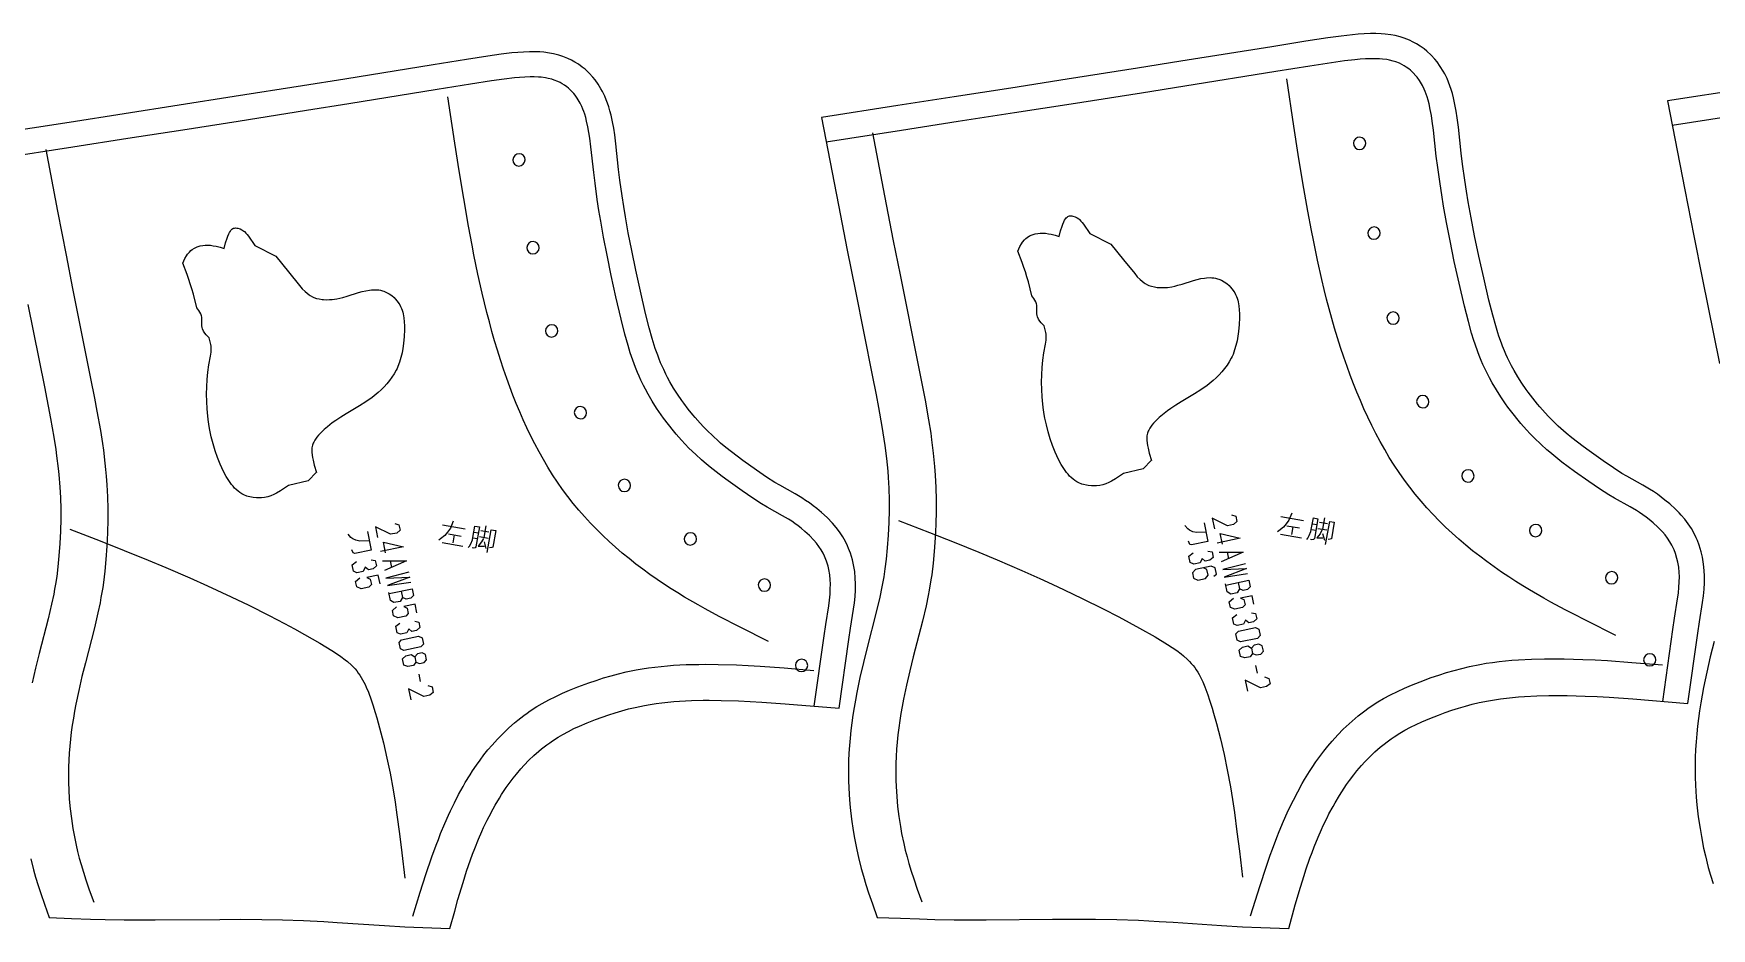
# Model space of a CAD drawing. Extents: x 870 to 2252, y -335 to 1751.
# Drawn here: x 1557.1 to 1897.6, y 0 to 181.6 of the extents above; entities that cross this region are included whole.
import ezdxf

# ---------------------------------------------------------------- set-up
doc = ezdxf.new("R2010")
doc.units = 0

msp = doc.modelspace()

# ---------------------------------------------------------------- linework, layer by layer
for points in [[(1717.015869, 164.609802), (1720.447144, 146.793549), (1722.230957, 137.65387), (1723.88562, 129.335037), (1727.322144, 112.290268), (1728.111816, 108.297691), (1728.603394, 105.725273), (1729.289673, 101.859177), (1729.696777, 99.275429), (1729.881226, 97.981522), (1730.20459, 95.389175), (1730.340942, 94.090347), (1730.458374, 92.790039), (1730.556152, 91.487381), (1730.669678, 89.367851), (1730.735229, 86.891212), (1730.73938, 84.909721), (1730.684082, 82.363083), (1730.5625, 79.81855), (1730.37561, 77.277695), (1730.147461, 74.951912), (1729.900879, 72.985741), (1729.654907, 71.386368), (1729.473389, 70.350113), (1729.276245, 69.316757), (1728.841797, 67.257538), (1728.112427, 64.182144), (1726.260254, 57.020508), (1725.508423, 53.987148), (1724.808105, 50.941132), (1724.17334, 47.883083), (1723.885254, 46.34988), (1723.619019, 44.813904), (1723.376221, 43.275352), (1723.158691, 41.734257), (1722.968384, 40.190819), (1722.807129, 38.645115), (1722.67627, 37.097031), (1722.578125, 35.547146), (1722.514038, 33.994843), (1722.485596, 32.420662), (1722.51001, 30.057421), (1722.569336, 28.481834), (1722.720947, 26.119999), (1722.862183, 24.54793), (1723.13147, 22.195116), (1723.468384, 19.849648), (1723.730957, 18.292343), (1724.182739, 15.968203), (1724.524048, 14.427813), (1725.097168, 12.132969), (1725.520874, 10.614922), (1726.034302, 8.926719), (1726.582153, 7.248906), (1727.351196, 5.023516), (1728.345581, 2.25207), (1733.023438, 2.058164), (1736.921875, 1.918945), (1740.040894, 1.83543), (1743.947144, 1.775625), (1746.551514, 1.760078), (1750.45874, 1.764648), (1763.929077, 1.88332), (1768.279907, 1.900508), (1772.629639, 1.879648), (1776.977417, 1.80457), (1781.322754, 1.658867), (1785.550293, 1.44125), (1788.367432, 1.26543), (1798.225952, 0.599023), (1802.453125, 0.356758), (1806.216187, 0.191875), (1811.863403, 0), (1813.181519, 4.782109), (1814.218994, 8.352187), (1814.952759, 10.717813), (1815.336182, 11.895117), (1816.142822, 14.236367), (1816.568115, 15.399375), (1817.01001, 16.55707), (1817.80249, 18.510508), (1818.497437, 20.103554), (1818.859619, 20.893711), (1819.615601, 22.45953), (1820.009644, 23.234335), (1820.830566, 24.765507), (1821.258057, 25.52125), (1822.148682, 27.010977), (1822.612183, 27.744022), (1823.576538, 29.184959), (1824.188965, 30.044413), (1825.036499, 31.167421), (1825.696777, 31.991014), (1826.611816, 33.062733), (1827.324951, 33.845234), (1828.312134, 34.858047), (1829.338989, 35.832615), (1830.403687, 36.76582), (1830.949951, 37.215897), (1832.06897, 38.081093), (1832.641479, 38.49543), (1833.222412, 38.897224), (1834.409058, 39.661133), (1835.388672, 40.236835), (1836.529053, 40.850391), (1837.690552, 41.423359), (1838.869995, 41.96117), (1840.463989, 42.633751), (1842.211548, 43.317383), (1843.567505, 43.812927), (1844.933105, 44.279842), (1846.307739, 44.716171), (1847.691528, 45.119881), (1849.08374, 45.489178), (1850.484375, 45.822109), (1852.391846, 46.21117), (1853.601196, 46.420937), (1854.814941, 46.604607), (1856.033447, 46.763397), (1857.255005, 46.898788), (1858.480225, 47.01199), (1859.70813, 47.104298), (1862.170288, 47.231209), (1864.638062, 47.290039), (1865.873047, 47.297382), (1868.342407, 47.273708), (1872.009644, 47.162579), (1874.438965, 47.048515), (1876.86438, 46.908085), (1881.706543, 46.566914), (1892.842407, 45.665039), (1894.850586, 59.921677), (1895.195313, 62.219959), (1895.824951, 66.166443), (1895.999634, 67.486366), (1896.136475, 68.843864), (1896.213745, 70.114258), (1896.231567, 71.462769), (1896.186523, 72.619881), (1896.055298, 73.964104), (1895.816162, 75.378006), (1895.574585, 76.408165), (1895.15564, 77.782455), (1894.794678, 78.728165), (1894.5625, 79.266754), (1894.123657, 80.170273), (1893.567749, 81.148087), (1892.91272, 82.137772), (1892.210327, 83.0634), (1891.49585, 83.899879), (1891.076172, 84.353554), (1890.317505, 85.118088), (1889.182129, 86.150818), (1888.213135, 86.953552), (1887.451538, 87.544174), (1886.679688, 88.108322), (1885.887817, 88.651054), (1885.095215, 89.159409), (1883.690308, 89.988785), (1880.482178, 91.766129), (1879.484009, 92.359726), (1877.760864, 93.460587), (1875.675537, 94.880737), (1872.812134, 96.90699), (1871.609619, 97.790977), (1870.424683, 98.691132), (1869.273071, 99.60199), (1868.143066, 100.538551), (1867.626465, 100.9841), (1866.563965, 101.941208), (1865.261475, 103.200111), (1864.562134, 103.917221), (1863.868652, 104.658241), (1862.825562, 105.830505), (1862.353394, 106.385818), (1861.376221, 107.590973), (1860.439697, 108.824646), (1860.018433, 109.408241), (1859.149292, 110.678787), (1858.339355, 111.955429), (1857.570923, 113.267769), (1857.088379, 114.152618), (1856.730957, 114.845894), (1856.26001, 115.813789), (1855.933716, 116.526443), (1855.621826, 117.247772), (1855.250244, 118.163002), (1855.006226, 118.803238), (1854.510864, 120.202148), (1854.293091, 120.863319), (1853.85498, 122.284256), (1853.242798, 124.474876), (1852.484619, 127.484955), (1851.411865, 132.070114), (1850.441528, 136.448944), (1849.580566, 140.553314), (1848.871582, 144.202072), (1848.289917, 147.476669), (1847.932739, 149.653793), (1847.598999, 151.834488), (1847.138672, 155.138), (1846.864624, 157.322617), (1846.278442, 162.606201), (1846.035278, 164.516449), (1845.82959, 165.85144), (1845.580566, 167.203476), (1845.279663, 168.55777), (1845.050537, 169.443008), (1844.800537, 170.296829), (1844.559692, 171.02301), (1844.283447, 171.759338), (1843.974609, 172.485199), (1843.508423, 173.436127), (1843.192139, 174.008545), (1842.607422, 174.950272), (1841.951538, 175.85762), (1841.518066, 176.392227), (1840.741211, 177.244095), (1839.887451, 178.038315), (1839.332153, 178.491837), (1838.529297, 179.069092), (1837.807739, 179.516357), (1837.0896, 179.905273), (1836.331177, 180.263153), (1835.286499, 180.672775), (1834.482788, 180.930496), (1833.41687, 181.201828), (1832.545898, 181.367386), (1831.405884, 181.516129), (1830.588379, 181.580658), (1829.503052, 181.61972), (1828.440308, 181.614563), (1827.16748, 181.566208), (1825.96936, 181.488083), (1824.774048, 181.382767), (1822.509644, 181.120972), (1819.76062, 180.729568), (1815.337769, 180.045349), (1808.4021, 178.934021), (1789.978027, 175.984802), (1781.152832, 174.588623), (1766.889038, 172.348389), (1755.42627, 170.559723), (1743.960938, 168.778549), (1732.493652, 167.002533), (1717.015869, 164.609802)], [(1556.546509, 14.117421), (1557.104492, 11.870625), (1557.517212, 10.384179), (1558.017212, 8.731641), (1558.550537, 7.08914), (1559.299316, 4.910429), (1560.267578, 2.197031), (1564.823364, 2.007656), (1568.620239, 1.871719), (1571.658203, 1.790234), (1575.462646, 1.73207), (1577.999146, 1.71707), (1581.804688, 1.721914), (1594.924072, 1.839375), (1599.161499, 1.856523), (1603.397949, 1.836484), (1607.632568, 1.763476), (1611.864624, 1.621172), (1615.982056, 1.408555), (1618.725586, 1.23668), (1628.327271, 0.585156), (1632.444336, 0.348359), (1636.109375, 0.187344), (1641.609375, 0), (1642.567871, 3.5125), (1643.223511, 5.848555), (1644.25647, 9.336055), (1644.992676, 11.645), (1645.37854, 12.793437), (1646.192749, 15.07625), (1646.623413, 16.209921), (1647.395386, 18.122383), (1648.072144, 19.681601), (1648.424927, 20.455078), (1649.161011, 21.987812), (1649.5448, 22.746328), (1650.344482, 24.245508), (1650.761108, 24.985508), (1651.628662, 26.444374), (1652.080322, 27.162344), (1653.020264, 28.573709), (1653.616577, 29.414961), (1654.442139, 30.514414), (1655.085327, 31.32082), (1655.976563, 32.370312), (1656.671021, 33.136211), (1657.631958, 34.127422), (1658.631714, 35.081326), (1659.668579, 35.994999), (1660.200562, 36.435703), (1661.290771, 37.283047), (1661.848511, 37.688904), (1662.414673, 38.0825), (1663.570923, 38.830898), (1664.525635, 39.394764), (1665.635864, 39.995388), (1666.76709, 40.556404), (1667.915894, 41.083084), (1669.46875, 41.741913), (1671.170532, 42.411327), (1672.491089, 42.896561), (1673.821045, 43.353828), (1675.159912, 43.781094), (1676.507813, 44.176483), (1677.864014, 44.53828), (1679.228271, 44.864296), (1681.085938, 45.245388), (1682.26355, 45.450703), (1683.445923, 45.630703), (1684.632202, 45.786247), (1685.822144, 45.918827), (1687.015381, 46.029766), (1688.211426, 46.120312), (1690.609497, 46.244766), (1693.013184, 46.302734), (1694.216064, 46.309998), (1696.621338, 46.287109), (1700.193359, 46.178593), (1702.559326, 46.067265), (1704.921509, 45.93), (1709.637329, 45.596485), (1720.615234, 44.703671), (1722.572144, 58.659607), (1722.908081, 60.908905), (1723.521851, 64.773438), (1723.692505, 66.068047), (1723.82605, 67.399765), (1723.901733, 68.64711), (1723.919067, 69.971329), (1723.875122, 71.108437), (1723.747192, 72.429375), (1723.513916, 73.818596), (1723.277588, 74.832184), (1722.86792, 76.183517), (1722.514526, 77.114685), (1722.286377, 77.646011), (1721.856567, 78.535698), (1721.312012, 79.498672), (1720.670776, 80.472496), (1719.983032, 81.383202), (1719.244995, 82.252106), (1718.1521, 83.385704), (1717.019287, 84.421638), (1716.071167, 85.21109), (1715.326538, 85.791794), (1714.571167, 86.346642), (1713.796509, 86.880386), (1713.020752, 87.38047), (1711.648682, 88.194374), (1708.524536, 89.934135), (1707.55603, 90.513123), (1705.881348, 91.588432), (1703.853394, 92.976563), (1701.066406, 94.959137), (1699.896729, 95.823204), (1698.744629, 96.703125), (1697.625122, 97.593048), (1696.5271, 98.507965), (1696.025879, 98.942345), (1694.994507, 99.87648), (1693.728516, 101.106171), (1693.049438, 101.805939), (1692.376343, 102.529297), (1691.361816, 103.675385), (1690.903687, 104.21711), (1689.953735, 105.394997), (1689.043457, 106.600235), (1688.634766, 107.169373), (1687.790405, 108.410545), (1687.003906, 109.656952), (1686.257568, 110.938202), (1685.789307, 111.80172), (1685.442017, 112.478432), (1684.984375, 113.424057), (1684.667725, 114.11953), (1684.364624, 114.823906), (1684.003662, 115.718124), (1683.766724, 116.343124), (1683.284912, 117.710854), (1683.073364, 118.356483), (1682.647461, 119.745697), (1682.052124, 121.887886), (1681.314697, 124.832497), (1680.27063, 129.320068), (1679.326172, 133.606094), (1678.488281, 137.623199), (1677.798218, 141.194138), (1677.2323, 144.398911), (1676.884766, 146.529373), (1676.559937, 148.663437), (1676.112183, 151.896332), (1675.845703, 154.033752), (1675.275391, 159.206161), (1675.038574, 161.078049), (1674.838135, 162.387344), (1674.595093, 163.713669), (1674.301514, 165.042419), (1674.077515, 165.912186), (1673.833374, 166.750702), (1673.597778, 167.464523), (1673.327515, 168.18898), (1673.025635, 168.903122), (1672.569946, 169.837738), (1672.259766, 170.401947), (1671.687622, 171.329132), (1671.0448, 172.223434), (1670.61853, 172.751877), (1669.856201, 173.592422), (1669.017456, 174.376877), (1668.469604, 174.826553), (1667.680298, 175.396637), (1666.970947, 175.838821), (1666.264526, 176.223282), (1665.518433, 176.577103), (1664.492188, 176.981796), (1663.699829, 177.237259), (1662.651855, 177.50531), (1661.794678, 177.669144), (1660.675537, 177.815857), (1659.871826, 177.879532), (1658.807983, 177.918045), (1657.766479, 177.912735), (1656.522095, 177.86499), (1655.351196, 177.788116), (1654.18335, 177.684525), (1651.973755, 177.427582), (1649.293457, 177.043747), (1644.984375, 176.373199), (1638.228882, 175.284454), (1620.284668, 172.395538), (1611.689331, 171.027802), (1597.797119, 168.833282), (1586.632935, 167.081085), (1575.466187, 165.336319), (1564.297729, 163.596405), (1549.227783, 161.253357)], [(1887.750244, 46.077576), (1889.803345, 60.655819), (1890.155273, 63.000114), (1890.778076, 66.90316), (1890.93335, 68.076912), (1891.052124, 69.254333), (1891.115845, 70.302849), (1891.130249, 71.396912), (1891.096191, 72.27285), (1890.996826, 73.290741), (1890.814331, 74.369728), (1890.647827, 75.080818), (1890.328369, 76.127541), (1890.06897, 76.807693), (1889.924927, 77.141365), (1889.608032, 77.794022), (1889.21936, 78.477768), (1888.750854, 79.185509), (1888.236816, 79.86277), (1887.683105, 80.511208), (1887.392822, 80.825119), (1886.789673, 81.433006), (1885.838135, 82.298393), (1885.022827, 82.973709), (1884.383423, 83.469566), (1883.732422, 83.945427), (1883.068359, 84.400505), (1882.421509, 84.815582), (1881.157715, 85.561363), (1877.942139, 87.34285), (1876.807129, 88.018082), (1874.952148, 89.203003), (1872.766846, 90.691132), (1869.828735, 92.770424), (1868.556519, 93.705582), (1867.299927, 94.660194), (1866.063354, 95.638237), (1864.85022, 96.643784), (1864.254028, 97.157852), (1863.084351, 98.211914), (1861.663086, 99.58519), (1860.874023, 100.394333), (1860.101196, 101.220428), (1858.977173, 102.483315), (1858.429321, 103.127769), (1857.363647, 104.44207), (1856.340332, 105.789955), (1855.845215, 106.475975), (1854.890259, 107.872223), (1853.984375, 109.299881), (1853.130615, 110.758087), (1852.58313, 111.762383), (1852.171265, 112.560509), (1851.647461, 113.636833), (1851.274048, 114.452774), (1850.917725, 115.276207), (1850.504395, 116.295036), (1850.218994, 117.043083), (1849.684692, 118.552849), (1849.433716, 119.313866), (1848.961182, 120.846367), (1848.31311, 123.165504), (1847.528442, 126.281128), (1846.438965, 130.937607), (1845.456177, 135.373871), (1844.581543, 139.543243), (1843.857422, 143.269562), (1843.262817, 146.61792), (1842.89563, 148.855042), (1842.55249, 151.09668), (1842.082764, 154.468781), (1841.799927, 156.724014), (1841.213989, 162.003082), (1840.984619, 163.80629), (1840.800537, 165.001129), (1840.581787, 166.188004), (1840.320557, 167.364807), (1840.133423, 168.087067), (1839.931519, 168.776825), (1839.75, 169.323547), (1839.547119, 169.86496), (1839.334961, 170.363159), (1838.984375, 171.078629), (1838.79126, 171.428314), (1838.369385, 172.107773), (1837.901245, 172.755264), (1837.649902, 173.065033), (1837.114014, 173.652695), (1836.533691, 174.192459), (1836.227417, 174.442612), (1835.693726, 174.82637), (1835.247437, 175.103088), (1834.785645, 175.353241), (1834.309937, 175.577606), (1833.574951, 175.865814), (1833.073975, 176.02652), (1832.310547, 176.220734), (1831.739014, 176.329483), (1830.875244, 176.442139), (1830.295898, 176.487854), (1829.42334, 176.519333), (1828.549316, 176.515106), (1827.430298, 176.472534), (1826.359009, 176.402695), (1825.290894, 176.308548), (1823.162109, 176.062378), (1820.51001, 175.684799), (1816.131226, 175.007385), (1809.20874, 173.898163), (1790.779297, 170.948242), (1781.946777, 169.550812), (1767.677734, 167.309799), (1756.210571, 165.520508), (1744.742432, 163.738861), (1733.273682, 161.962463), (1717.981201, 159.598557)], [(1715.52356, 45.117889), (1717.524658, 59.390388), (1717.867432, 61.685547), (1718.474365, 65.506874), (1718.625854, 66.656013), (1718.741577, 67.80867), (1718.803711, 68.835152), (1718.817749, 69.90625), (1718.784668, 70.763824), (1718.68811, 71.760307), (1718.510742, 72.816246), (1718.348511, 73.51226), (1718.037964, 74.536949), (1717.785156, 75.202888), (1717.644775, 75.529686), (1717.335938, 76.168907), (1716.957642, 76.838043), (1716.501709, 77.530312), (1716.001343, 78.193047), (1715.462036, 78.827888), (1714.591797, 79.730392), (1713.664795, 80.578201), (1712.870605, 81.239609), (1712.248047, 81.724998), (1711.614014, 82.190781), (1710.967407, 82.63633), (1710.337158, 83.04258), (1709.106689, 83.772575), (1705.974976, 85.516479), (1704.869019, 86.177498), (1703.062622, 87.337418), (1700.934692, 88.79406), (1698.072754, 90.829918), (1696.833496, 91.745468), (1695.609863, 92.68), (1694.405396, 93.637344), (1693.224487, 94.621559), (1692.643921, 95.124687), (1691.505005, 96.15609), (1690.120728, 97.500542), (1689.352295, 98.292656), (1688.599854, 99.101173), (1687.504761, 100.338203), (1686.971069, 100.969292), (1685.933105, 102.256401), (1684.936157, 103.576088), (1684.454224, 104.247734), (1683.524292, 105.614449), (1682.642578, 107.011719), (1681.811523, 108.438591), (1681.278564, 109.421402), (1680.877441, 110.202728), (1680.367432, 111.256485), (1680.003906, 112.055229), (1679.657104, 112.861328), (1679.254517, 113.858826), (1678.976563, 114.591324), (1678.456055, 116.069603), (1678.211792, 116.814682), (1677.751831, 118.314995), (1677.120728, 120.585312), (1676.356934, 123.635155), (1675.296509, 128.193588), (1674.3396, 132.536713), (1673.488037, 136.618591), (1672.783081, 140.266708), (1672.204224, 143.544922), (1671.847046, 145.735077), (1671.512817, 147.929764), (1671.055542, 151.230927), (1670.780396, 153.438828), (1670.210571, 158.606644), (1669.987305, 160.371872), (1669.808105, 161.541641), (1669.595215, 162.703583), (1669.340576, 163.85585), (1669.158569, 164.563126), (1668.962036, 165.238205), (1668.785278, 165.773438), (1668.587646, 166.303513), (1668.381348, 166.791016), (1668.040283, 167.49086), (1667.852295, 167.832962), (1667.441895, 168.498047), (1666.986206, 169.131866), (1666.741577, 169.43515), (1666.219482, 170.010696), (1665.654053, 170.53952), (1665.355469, 170.78476), (1664.835327, 171.160385), (1664.400879, 171.431091), (1663.951172, 171.675858), (1663.487915, 171.895538), (1662.772095, 172.177811), (1662.284058, 172.335236), (1661.540283, 172.525391), (1660.983765, 172.63179), (1660.142334, 172.742111), (1659.578125, 172.786789), (1658.728394, 172.81749), (1657.877197, 172.813278), (1656.786987, 172.771408), (1655.743652, 172.702881), (1654.703369, 172.610626), (1652.630005, 172.369522), (1650.046997, 171.999603), (1645.782104, 171.335938), (1639.039917, 170.249374), (1621.090576, 167.359604), (1612.488037, 165.990692), (1598.590454, 163.79538), (1587.421997, 162.042572), (1576.252441, 160.297256), (1565.082153, 158.557022), (1550.187744, 156.241318)], [(1878.265869, 59.486992), (1872.353027, 62.42371), (1869.413452, 63.92363), (1867.950928, 64.687149), (1865.044678, 66.248787), (1863.602417, 67.050346), (1860.744385, 68.702385), (1859.330322, 69.556053), (1857.927124, 70.430588), (1856.535889, 71.326912), (1855.024902, 72.33699), (1853.53125, 73.37574), (1852.055908, 74.443321), (1850.601196, 75.53965), (1849.168457, 76.664963), (1847.759033, 77.819489), (1846.375244, 79.003159), (1845.018433, 80.216133), (1843.690308, 81.458473), (1842.392456, 82.730347), (1841.126465, 84.031754), (1839.894653, 85.363159), (1838.69812, 86.724098), (1837.538452, 88.115273), (1836.41748, 89.536133), (1835.318359, 91.011833), (1834.260254, 92.517143), (1833.241577, 94.050346), (1832.26123, 95.60965), (1831.318115, 97.19355), (1830.410889, 98.80043), (1829.539063, 100.428551), (1828.700928, 102.07621), (1827.895264, 103.741837), (1827.121582, 105.42379), (1826.378052, 107.120346), (1825.664063, 108.83004), (1824.978027, 110.550819), (1824.319336, 112.281601), (1823.686523, 114.020111), (1823.013428, 115.956207), (1822.369629, 117.899803), (1821.753662, 119.850502), (1821.164673, 121.807693), (1820.600586, 123.771286), (1820.060547, 125.740662), (1819.543457, 127.71566), (1819.047485, 129.695511), (1818.571533, 131.680191), (1817.674927, 135.661987), (1816.842773, 139.6577), (1816.44812, 141.660034), (1815.711182, 145.57402), (1814.702515, 151.312454), (1813.759033, 157.062302), (1812.863403, 162.82019), (1811.428101, 172.427063)], [(1904.595703, 170.408585), (1888.710327, 167.966553)], [(1706.287476, 58.245075), (1700.527832, 61.120155), (1696.240234, 63.336014), (1693.409668, 64.864761), (1692.005127, 65.649139), (1689.222168, 67.266167), (1687.845093, 68.101639), (1686.479004, 68.95742), (1685.124634, 69.834526), (1683.652344, 70.823982), (1682.196655, 71.84156), (1680.759277, 72.887184), (1679.342041, 73.961014), (1677.946167, 75.063202), (1676.573608, 76.193672), (1675.225952, 77.35273), (1673.904541, 78.54023), (1672.611206, 79.756325), (1671.347778, 81.001328), (1670.115479, 82.275002), (1668.91626, 83.577736), (1667.751343, 84.909294), (1666.622925, 86.270157), (1665.532104, 87.659843), (1664.460938, 89.105545), (1663.429688, 90.579994), (1662.437012, 92.081558), (1661.481812, 93.608673), (1660.563232, 95.159531), (1659.679932, 96.732887), (1658.830933, 98.326797), (1658.015015, 99.939766), (1657.230957, 101.570152), (1656.477661, 103.2164), (1655.75415, 104.876869), (1655.059326, 106.550156), (1654.391846, 108.234138), (1653.750854, 109.927887), (1653.13501, 111.628983), (1652.479614, 113.524918), (1651.852783, 115.428047), (1651.253052, 117.337967), (1650.679321, 119.254372), (1650.130249, 121.176872), (1649.604492, 123.104996), (1649.100952, 125.038437), (1648.618042, 126.976715), (1648.154785, 128.919525), (1647.28186, 132.817261), (1646.472168, 136.728668), (1646.087769, 138.688675), (1645.370605, 142.520157), (1644.388428, 148.138199), (1643.470215, 153.767334), (1642.598389, 159.404373), (1641.201538, 168.809448)], [(1888.710327, 167.966553), (1892.21228, 149.88179), (1894.043213, 140.550232), (1895.741943, 132.056717), (1899.269287, 114.653984)], [(1905.371338, 165.367889), (1889.680786, 162.95578)], [(1727.348389, 161.469803), (1729.810913, 148.679337), (1731.592773, 139.55011), (1732.965332, 132.64418), (1736.720947, 114.007538), (1737.530884, 109.895973), (1738.039917, 107.217537), (1738.750854, 103.192146), (1739.17334, 100.502068), (1739.365234, 99.154961), (1739.703369, 96.455894), (1739.846802, 95.10379), (1739.971558, 93.750038), (1740.10376, 91.97715), (1740.229614, 89.472694), (1740.288452, 86.964722), (1740.289307, 84.754723), (1740.226563, 82.007851), (1740.095581, 79.263161), (1739.898071, 76.521988), (1739.671875, 74.128242), (1739.383057, 71.743706), (1739.235229, 70.725822), (1738.878418, 68.622925), (1738.67688, 67.57605), (1738.234985, 65.489334), (1737.496826, 62.372303), (1735.628052, 55.111366), (1734.921265, 52.256523), (1734.26001, 49.390118), (1733.659058, 46.513046), (1733.385864, 45.070625), (1733.133423, 43.625626), (1732.903687, 42.178204), (1732.69812, 40.728477), (1732.518677, 39.276443), (1732.367188, 37.822266), (1732.24585, 36.36578), (1732.15625, 34.907539), (1732.10022, 33.446915), (1732.07959, 32.112461), (1732.102783, 30.109179), (1732.153687, 28.773672), (1732.28125, 26.771719), (1732.468384, 24.773672), (1732.717773, 22.751328), (1733.036255, 20.676992), (1733.283081, 19.300312), (1733.706543, 17.246288), (1734.024658, 15.88539), (1734.371216, 14.532109), (1734.746826, 13.187109), (1735.22522, 11.614219), (1735.73584, 10.05125), (1736.453125, 7.978477), (1737.381226, 5.397305)], [(1827.481201, 159.308701), (1827.39502, 159.788712), (1827.131226, 160.199173), (1826.730957, 160.477463), (1826.254395, 160.58136), (1825.774292, 160.495041), (1825.36377, 160.231522), (1825.085571, 159.831055), (1824.981567, 159.354492), (1825.068115, 158.874481), (1825.331543, 158.46402), (1825.731812, 158.185745), (1826.208374, 158.081833), (1826.688354, 158.168167), (1827.098999, 158.431671), (1827.377197, 158.832138), (1827.481201, 159.308701)], [(1559.555176, 158.112579), (1561.952148, 145.591095), (1563.686646, 136.653748), (1565.022827, 129.892654), (1568.679932, 111.643669), (1569.468872, 107.61586), (1569.964966, 104.991325), (1570.657471, 101.046951), (1571.069214, 98.411171), (1571.256104, 97.091171), (1571.585449, 94.44664), (1571.72522, 93.121872), (1571.846802, 91.795547), (1571.975952, 90.057579), (1572.098755, 87.59758), (1572.156006, 85.134216), (1572.156494, 82.965782), (1572.095093, 80.272339), (1571.967041, 77.581017), (1571.774292, 74.892967), (1571.552734, 72.542183), (1571.27002, 70.19883), (1571.125488, 69.198593), (1570.7771, 67.13945), (1570.580688, 66.11422), (1570.14978, 64.070778), (1569.43042, 61.018124), (1567.609497, 53.907028), (1566.921875, 51.115467), (1566.278564, 48.312813), (1565.69397, 45.499687), (1565.428223, 44.089451), (1565.182617, 42.67664), (1564.958862, 41.261524), (1564.758667, 39.844139), (1564.584229, 38.42453), (1564.437012, 37.00285), (1564.318848, 35.578983), (1564.231567, 34.153282), (1564.177002, 32.725391), (1564.156982, 31.424023), (1564.179321, 29.47039), (1564.228394, 28.167929), (1564.351807, 26.215586), (1564.533081, 24.266953), (1564.774658, 22.293983), (1565.083252, 20.269062), (1565.322876, 18.925077), (1565.733765, 16.919765), (1566.042114, 15.591054), (1566.37854, 14.269726), (1566.743042, 12.956367), (1567.207886, 11.419102), (1567.704224, 9.891406), (1568.401245, 7.865351), (1569.303345, 5.342266)], [(1656.867676, 155.967102), (1656.78125, 156.447113), (1656.517822, 156.857574), (1656.11731, 157.135849), (1655.640747, 157.239761), (1655.160767, 157.153427), (1654.750244, 156.889923), (1654.472046, 156.489456), (1654.368042, 156.012894), (1654.454468, 155.532883), (1654.717896, 155.122421), (1655.118408, 154.844131), (1655.594971, 154.740234), (1656.074951, 154.82663), (1656.485474, 155.090073), (1656.763672, 155.49054), (1656.867676, 155.967102)], [(1784.003662, 95.037613), (1782.294678, 93.281212), (1778.298096, 92.337769), (1777.50647, 91.785194), (1776.703735, 91.257065), (1775.879028, 90.778008), (1775.31189, 90.498009), (1774.726807, 90.258163), (1774.120605, 90.065582), (1773.474365, 89.923317), (1772.810913, 89.839333), (1772.475586, 89.819336), (1771.803101, 89.823944), (1771.135254, 89.888237), (1770.805908, 89.943008), (1770.161499, 90.09832), (1769.848755, 90.198708), (1769.247192, 90.446205), (1768.834351, 90.664253), (1768.441528, 90.912926), (1768.067749, 91.190041), (1767.712158, 91.493477), (1767.374023, 91.820976), (1767.052734, 92.170425), (1766.746826, 92.539726), (1766.456177, 92.926521), (1765.915894, 93.744568), (1765.664673, 94.171288), (1765.195923, 95.049568), (1764.766846, 95.946602), (1764.461182, 96.635658), (1763.90564, 98.016441), (1763.421265, 99.40152), (1763.003662, 100.791756), (1762.650269, 102.188004), (1762.356812, 103.591362), (1762.231567, 104.296051), (1762.021484, 105.711678), (1761.860596, 107.157227), (1761.798706, 107.894096), (1761.715576, 109.374023), (1761.688354, 110.860664), (1761.71875, 112.352303), (1761.808716, 113.847305), (1761.959595, 115.343864), (1762.173706, 116.840347), (1762.494019, 118.596832), (1762.608765, 119.400116), (1762.638672, 119.799568), (1762.643066, 120.197304), (1762.616577, 120.593002), (1762.565552, 120.931679), (1762.435547, 121.49324), (1762.199951, 122.27597), (1761.615234, 122.894333), (1761.30249, 123.278084), (1761.042114, 123.679489), (1760.854614, 124.105507), (1760.779297, 124.405586), (1760.741821, 124.718399), (1760.730957, 125.040428), (1760.738403, 126.18824), (1760.706787, 126.507225), (1760.646484, 126.78933), (1760.514282, 127.157455), (1760.335327, 127.511681), (1760.121582, 127.855507), (1759.724609, 128.416367), (1759.00061, 131.204025), (1758.705566, 132.241684), (1758.388428, 133.272461), (1758.100586, 134.130737), (1757.729614, 135.158401), (1756.838989, 137.45253), (1757.294312, 138.38855), (1757.595581, 138.923401), (1757.817139, 139.260193), (1758.191895, 139.725586), (1758.475952, 140.003235), (1758.772827, 140.237854), (1759.263428, 140.537933), (1759.796265, 140.776215), (1760.357178, 140.952377), (1760.932495, 141.067062), (1761.403076, 141.114639), (1761.956787, 141.121918), (1762.507202, 141.082932), (1763.054932, 141.005585), (1763.600586, 140.897308), (1764.415894, 140.694183), (1765.22937, 140.464951), (1765.529297, 141.601288), (1765.838745, 142.557693), (1765.989014, 142.944412), (1766.20459, 143.431671), (1766.351563, 143.718857), (1766.51709, 143.98848), (1766.706177, 144.225433), (1766.847412, 144.358246), (1767.002808, 144.465744), (1767.179688, 144.545746), (1767.379639, 144.594254), (1767.591553, 144.610504), (1767.811523, 144.598007), (1768.035278, 144.55957), (1768.477783, 144.41925), (1768.876465, 144.221603), (1769.222168, 143.986755), (1769.380859, 143.85582), (1769.674683, 143.571442), (1769.942139, 143.262146), (1770.189941, 142.934875), (1771.500244, 141.014801), (1775.731201, 138.855042), (1778.315552, 135.703156), (1780.578979, 132.905273), (1781.11499, 132.279572), (1781.679932, 131.695343), (1782.07959, 131.340973), (1782.501831, 131.023087), (1782.722778, 130.880264), (1783.203125, 130.622299), (1783.463379, 130.509796), (1784.004639, 130.324951), (1784.568359, 130.190811), (1785.147827, 130.10347), (1785.441528, 130.07605), (1786.033081, 130.051758), (1786.625, 130.064804), (1787.209961, 130.111359), (1788.140259, 130.2491), (1788.747192, 130.37645), (1789.347168, 130.52684), (1790.242188, 130.784103), (1792.491211, 131.486282), (1793.244995, 131.697144), (1794.004395, 131.875504), (1794.764038, 132.006134), (1795.142822, 132.048782), (1795.895264, 132.079651), (1796.267456, 132.064178), (1796.636475, 132.025269), (1797.001831, 131.961594), (1797.362793, 131.87059), (1797.649048, 131.776917), (1798.208984, 131.537308), (1798.746826, 131.233475), (1799.256226, 130.872696), (1799.730591, 130.461761), (1799.952759, 130.239731), (1800.363037, 129.767151), (1800.723389, 129.262146), (1800.882446, 128.999496), (1801.069702, 128.645264), (1801.232422, 128.282303), (1801.372437, 127.911285), (1801.490845, 127.532928), (1801.589355, 127.147926), (1801.732178, 126.360817), (1801.812744, 125.555504), (1801.843384, 124.737846), (1801.835938, 123.913551), (1801.773071, 122.59668), (1801.647095, 121.135193), (1801.521484, 120.175743), (1801.354614, 119.231285), (1801.139282, 118.304802), (1800.869019, 117.399178), (1800.536865, 116.517227), (1800.345215, 116.085739), (1800.164917, 115.717072), (1799.765259, 114.996208), (1799.317749, 114.298317), (1798.826782, 113.624725), (1798.297119, 112.976753), (1797.732788, 112.355972), (1797.138062, 111.763634), (1796.517822, 111.20105), (1796.117188, 110.863472), (1795.293091, 110.221054), (1794.011841, 109.325737), (1792.69397, 108.489021), (1790.025879, 106.888161), (1788.950317, 106.222694), (1787.89563, 105.52668), (1787.206787, 105.036987), (1786.200317, 104.250427), (1785.549316, 103.683868), (1784.744385, 102.900429), (1784.407715, 102.53582), (1784.0896, 102.156677), (1783.66626, 101.560585), (1783.431885, 101.144409), (1783.331787, 100.930664), (1783.172485, 100.4916), (1783.114624, 100.266441), (1783.0625, 99.95433), (1783.03772, 99.535034), (1783.052734, 99.109802), (1783.116577, 98.510895), (1783.197754, 97.998161), (1783.298706, 97.490662), (1783.546875, 96.48793), (1783.985229, 95.001442)], [(1614.524658, 92.59539), (1612.81543, 90.838982), (1608.818848, 89.895622), (1608.0271, 89.342964), (1607.224365, 88.814842), (1606.39978, 88.335777), (1605.832642, 88.055855), (1605.247437, 87.815933), (1604.641357, 87.62336), (1603.994995, 87.481094), (1603.331543, 87.39711), (1602.996216, 87.377106), (1602.32373, 87.381798), (1601.655884, 87.446014), (1601.326538, 87.500854), (1600.682129, 87.65609), (1600.369385, 87.756485), (1599.767944, 88.003983), (1599.355103, 88.222031), (1598.962158, 88.470703), (1598.588379, 88.74781), (1598.23291, 89.051247), (1597.894775, 89.378746), (1597.573364, 89.728203), (1597.267578, 90.097496), (1596.976807, 90.484291), (1596.436523, 91.302345), (1596.185303, 91.729057), (1595.716675, 92.607338), (1595.287476, 93.504372), (1594.982056, 94.193436), (1594.426392, 95.574219), (1593.941895, 96.959297), (1593.524536, 98.349609), (1593.170898, 99.745781), (1592.877441, 101.149139), (1592.752197, 101.853828), (1592.542114, 103.269447), (1592.381226, 104.714996), (1592.319336, 105.451874), (1592.236328, 106.931793), (1592.209229, 108.418434), (1592.239624, 109.910072), (1592.329346, 111.405075), (1592.480469, 112.901642), (1592.694458, 114.398201), (1593.014648, 116.15461), (1593.129395, 116.957886), (1593.159302, 117.357338), (1593.163818, 117.755074), (1593.137207, 118.15078), (1593.086426, 118.489449), (1592.956421, 119.05101), (1592.720703, 119.833748), (1592.135864, 120.45211), (1591.82312, 120.835938), (1591.562988, 121.237267), (1591.375488, 121.663277), (1591.300171, 121.963432), (1591.262451, 122.276169), (1591.251709, 122.598198), (1591.259399, 123.74601), (1591.227417, 124.064995), (1591.167358, 124.347107), (1591.035278, 124.715309), (1590.855957, 125.06945), (1590.642334, 125.413277), (1590.245239, 125.974136), (1589.52124, 128.761795), (1589.226196, 129.799454), (1588.909058, 130.830231), (1588.621338, 131.688507), (1588.250244, 132.716171), (1587.359619, 135.010315), (1587.814941, 135.94632), (1588.116333, 136.481171), (1588.338135, 136.817963), (1588.712646, 137.283356), (1588.996704, 137.56102), (1589.293579, 137.795624), (1589.784302, 138.095703), (1590.317017, 138.333984), (1590.87793, 138.510147), (1591.453125, 138.624847), (1591.923828, 138.672424), (1592.477661, 138.679688), (1593.028076, 138.640701), (1593.575806, 138.563354), (1594.121216, 138.455078), (1594.936523, 138.251953), (1595.75, 138.022736), (1596.050171, 139.159058), (1596.359375, 140.115463), (1596.509644, 140.502182), (1596.725464, 140.989456), (1596.872314, 141.276642), (1597.037964, 141.546249), (1597.227051, 141.783203), (1597.368286, 141.916016), (1597.523438, 142.023514), (1597.700439, 142.103516), (1597.900269, 142.152023), (1598.112183, 142.168274), (1598.332153, 142.155777), (1598.555908, 142.11734), (1598.998535, 141.977036), (1599.397339, 141.779373), (1599.74292, 141.544525), (1599.901733, 141.413589), (1600.195435, 141.129211), (1600.463135, 140.819916), (1600.710693, 140.492737), (1602.02124, 138.572571), (1606.252197, 136.412811), (1608.836426, 133.261017), (1611.099976, 130.463043), (1611.635742, 129.837341), (1612.200806, 129.253128), (1612.60022, 128.898743), (1613.022461, 128.580856), (1613.243408, 128.438049), (1613.723877, 128.180069), (1613.984009, 128.067581), (1614.525391, 127.882729), (1615.088989, 127.748589), (1615.668701, 127.661247), (1615.962524, 127.633827), (1616.554077, 127.609528), (1617.14563, 127.622574), (1617.730713, 127.669136), (1618.660889, 127.80687), (1619.267822, 127.934219), (1619.86792, 128.08461), (1620.762817, 128.341873), (1623.011963, 129.044052), (1623.765869, 129.25499), (1624.525024, 129.433273), (1625.284912, 129.563904), (1625.663574, 129.606644), (1626.415894, 129.637421), (1626.788208, 129.621948), (1627.157349, 129.583038), (1627.522583, 129.519455), (1627.883423, 129.42836), (1628.1698, 129.334686), (1628.72998, 129.095078), (1629.267578, 128.791245), (1629.776855, 128.430466), (1630.251221, 128.019531), (1630.473389, 127.797501), (1630.884033, 127.324921), (1631.244019, 126.819916), (1631.403198, 126.557266), (1631.590454, 126.203041), (1631.753296, 125.840073), (1631.893066, 125.469063), (1632.011475, 125.090698), (1632.109985, 124.705704), (1632.25293, 123.918594), (1632.33374, 123.113281), (1632.364136, 122.295624), (1632.356567, 121.471329), (1632.293701, 120.154449), (1632.167725, 118.693047), (1632.042358, 117.733513), (1631.875244, 116.789063), (1631.660156, 115.862579), (1631.389771, 114.956947), (1631.057617, 114.074997), (1630.866089, 113.643517), (1630.685547, 113.274841), (1630.285889, 112.553986), (1629.838379, 111.856094), (1629.347656, 111.182495), (1628.817749, 110.534531), (1628.253418, 109.91375), (1627.658813, 109.321404), (1627.038574, 108.758827), (1626.637817, 108.421249), (1625.813721, 107.778824), (1624.532593, 106.883514), (1623.2146, 106.046791), (1620.546509, 104.445938), (1619.471069, 103.780548), (1618.41626, 103.08445), (1617.727661, 102.594765), (1616.720947, 101.808205), (1616.070068, 101.241638), (1615.265015, 100.458199), (1614.928345, 100.09359), (1614.610596, 99.714455), (1614.187134, 99.118355), (1613.952637, 98.702187), (1613.852783, 98.488434), (1613.693115, 98.049454), (1613.635376, 97.824295), (1613.58313, 97.512108), (1613.558716, 97.092812), (1613.573608, 96.667656), (1613.637329, 96.068672), (1613.718506, 95.555939), (1613.819458, 95.048439), (1614.067627, 94.0457), (1614.505859, 92.559219)], [(1830.40686, 141.09668), (1830.320313, 141.576752), (1830.056885, 141.987152), (1829.656494, 142.265503), (1829.179932, 142.369415), (1828.699951, 142.283005), (1828.289307, 142.019485), (1828.01123, 141.619019), (1827.907104, 141.142456), (1827.993408, 140.66246), (1828.257202, 140.251984), (1828.657471, 139.973709), (1829.134033, 139.869797), (1829.614014, 139.956207), (1830.024658, 140.21965), (1830.302734, 140.620193), (1830.40686, 141.09668)], [(1659.715332, 138.137497), (1659.629028, 138.617569), (1659.365479, 139.027969), (1658.964966, 139.30632), (1658.488403, 139.410233), (1658.008423, 139.323822), (1657.5979, 139.060394), (1657.319702, 138.659836), (1657.215698, 138.183273), (1657.302124, 137.703278), (1657.565552, 137.292816), (1657.966064, 137.014526), (1658.442627, 136.910629), (1658.922607, 136.997025), (1659.33313, 137.260468), (1659.611328, 137.661011), (1659.715332, 138.137497)], [(1555.935791, 126.613281), (1559.280884, 109.926323), (1560.528442, 103.499062), (1561.196411, 99.713982), (1561.592651, 97.184532), (1561.771973, 95.917809), (1562.086792, 93.379921), (1562.219482, 92.108437), (1562.428711, 89.56031), (1562.539185, 87.485313), (1562.602905, 85.060699), (1562.606689, 83.120781), (1562.552612, 80.627495), (1562.433838, 78.13633), (1562.251831, 75.64875), (1562.029175, 73.371796), (1561.789063, 71.446793), (1561.549316, 69.881096), (1561.372314, 68.866562), (1561.180176, 67.854996), (1560.756836, 65.838982), (1560.046265, 62.827969), (1558.241699, 55.81617), (1557.509033, 52.846172), (1556.826538, 49.86375)], [(1834.286255, 123.846443), (1834.199707, 124.326439), (1833.936157, 124.736908), (1833.535889, 125.01519), (1833.059326, 125.119102), (1832.579346, 125.032768), (1832.168701, 124.769257), (1831.890625, 124.36879), (1831.786499, 123.892227), (1831.872803, 123.412224), (1832.136475, 123.001755), (1832.536865, 122.723473), (1833.013428, 122.619568), (1833.493408, 122.705894), (1833.904053, 122.969414), (1834.182129, 123.369881), (1834.286255, 123.846443)], [(1663.491943, 121.249527), (1663.40564, 121.72953), (1663.14209, 122.139999), (1662.741699, 122.418282), (1662.265137, 122.522186), (1661.785156, 122.43586), (1661.374634, 122.17234), (1661.096313, 121.771873), (1660.992432, 121.295311), (1661.078857, 120.815308), (1661.342285, 120.404839), (1661.742798, 120.12648), (1662.21936, 120.022652), (1662.699341, 120.108978), (1663.109863, 120.372498), (1663.388062, 120.772964), (1663.491943, 121.249527)], [(1669.348267, 104.653748), (1669.261841, 105.133751), (1668.998413, 105.54422), (1668.5979, 105.822495), (1668.121338, 105.926407), (1667.641357, 105.839996), (1667.230957, 105.576561), (1666.952637, 105.17601), (1666.848755, 104.699532), (1666.934937, 104.219452), (1667.198608, 103.809059), (1667.598999, 103.530701), (1668.075562, 103.426796), (1668.555542, 103.513199), (1668.966064, 103.776642), (1669.244385, 104.177185), (1669.348267, 104.653748)], [(1840.300537, 106.894409), (1840.214355, 107.374413), (1839.950562, 107.784882), (1839.550293, 108.063164), (1839.07373, 108.167068), (1838.59375, 108.080658), (1838.18335, 107.817223), (1837.904907, 107.416679), (1837.800903, 106.940193), (1837.887451, 106.46019), (1838.150879, 106.049721), (1838.551514, 105.771362), (1839.027832, 105.667458), (1839.508057, 105.753868), (1839.918457, 106.01738), (1840.196777, 106.417847), (1840.300537, 106.894409)], [(1849.464966, 91.813629), (1849.378418, 92.293709), (1849.11499, 92.704102), (1848.714355, 92.98246), (1848.237793, 93.086365), (1847.757813, 92.999962), (1847.347412, 92.736519), (1847.06897, 92.335976), (1846.965332, 91.859413), (1847.051514, 91.37941), (1847.314941, 90.969025), (1847.715576, 90.690659), (1848.192139, 90.586754), (1848.672119, 90.673164), (1849.08252, 90.9366), (1849.36084, 91.337143), (1849.464966, 91.813629)], [(1678.272339, 89.890152), (1678.185913, 90.370232), (1677.922485, 90.780624), (1677.521973, 91.058983), (1677.04541, 91.162888), (1676.56543, 91.076485), (1676.154907, 90.813042), (1675.876709, 90.412498), (1675.772827, 89.935936), (1675.859131, 89.455933), (1676.122559, 89.045464), (1676.523071, 88.767189), (1676.999634, 88.663277), (1677.479614, 88.749687), (1677.890137, 89.013123), (1678.168457, 89.413673), (1678.272339, 89.890152)], [(1630.39502, 82.215233), (1631.258423, 81.92289), (1631.481812, 80.829842), (1630.797974, 80.243515), (1629.55481, 79.989449), (1626.472412, 81.52523), (1626.919189, 79.339142)], [(1642.268433, 82.643044), (1641.708862, 81.215073), (1641.135132, 80.444374), (1640.576538, 79.758125), (1639.664551, 79.047577), (1639.358032, 78.796638)], [(1640.092041, 81.939293), (1644.660767, 81.126167)], [(1732.652466, 82.797302), (1738.924316, 80.357773), (1743.934326, 78.380737), (1748.930542, 76.360039), (1752.670532, 74.802071), (1757.647461, 72.656364), (1761.357178, 71.00074), (1763.817139, 69.875427), (1766.264648, 68.733475), (1769.910645, 66.989334), (1774.174316, 64.877457), (1777.348755, 63.241055), (1779.457153, 62.117538), (1781.56189, 60.963161), (1784.714355, 59.165428), (1787.23938, 57.652225), (1788.204956, 57.032303), (1789.144043, 56.384804), (1790.045898, 55.702225), (1790.47998, 55.345661), (1791.306519, 54.597225), (1791.696777, 54.203476), (1792.069946, 53.795818), (1792.424072, 53.372696), (1792.756836, 52.937069), (1793.071167, 52.486679), (1793.368042, 52.022694), (1793.648438, 51.546131), (1794.164673, 50.559647), (1794.402832, 50.051914), (1794.843994, 49.012539), (1795.435303, 47.41074), (1795.795288, 46.326912), (1796.292725, 44.733944), (1796.605957, 43.685818), (1797.198364, 41.592186), (1798.008423, 38.454491), (1798.731812, 35.314297), (1799.377441, 32.165585), (1799.995239, 28.764492), (1800.418701, 26.167578), (1800.80835, 23.56039), (1801.34314, 19.634258), (1801.83374, 15.69457), (1802.452148, 10.430899)], [(1795.158081, 80.426987), (1793.159058, 80.375664), (1792.369019, 80.526833), (1791.733032, 80.798706), (1791.354004, 81.123161), (1790.776489, 81.764259)], [(1794.678101, 82.338394), (1795.457764, 78.523476), (1792.11438, 77.840118), (1791.779297, 77.950272), (1791.51062, 78.609802)], [(1800.231201, 83.964493), (1801.094604, 83.672066), (1801.318115, 82.579102), (1800.634033, 81.992775), (1799.391235, 81.738708), (1796.308716, 83.274414), (1796.755249, 81.088394)], [(1812.450928, 84.314644), (1811.891235, 82.886681), (1811.317505, 82.115974), (1810.759033, 81.429726), (1809.846802, 80.719254), (1809.540283, 80.468239)], [(1810.274292, 83.610977), (1814.84314, 82.797775)], [(1811.46875, 81.739883), (1814.049316, 81.280586)], [(1815.506226, 78.970039), (1815.728027, 79.236053), (1815.994995, 79.755898), (1816.357178, 80.564255), (1816.432495, 80.987381), (1816.846558, 83.314102), (1817.7771, 83.148399), (1817.062134, 79.12957), (1816.897461, 78.940582), (1816.536499, 78.873947), (1816.282715, 78.919098)], [(1816.678101, 82.12207), (1817.566528, 81.963943)], [(1818.087402, 82.438629), (1819.694946, 82.152458)], [(1819.079346, 83.353081), (1818.665283, 81.026367)], [(1819.337769, 77.938942), (1820.165894, 82.592384), (1821.096802, 82.426758), (1820.494385, 79.042381), (1820.267822, 78.99543), (1819.822144, 78.943863)], [(1863.200562, 80.725037), (1863.11438, 81.20504), (1862.850952, 81.615509), (1862.450317, 81.893784), (1861.973755, 81.997696), (1861.493652, 81.911362), (1861.083374, 81.64785), (1860.804932, 81.247383), (1860.701172, 80.770821), (1860.787476, 80.290817), (1861.050903, 79.880348), (1861.451538, 79.602066), (1861.928101, 79.498161), (1862.408081, 79.584488), (1862.818359, 79.848007), (1863.096802, 80.248474), (1863.200562, 80.725037)], [(1564.469849, 81.052811), (1570.578369, 78.665077), (1575.45752, 76.729919), (1580.323364, 74.752029), (1583.965698, 73.227104), (1588.812744, 71.12664), (1592.425903, 69.506096), (1597.205322, 67.286873), (1600.755737, 65.579918), (1604.909058, 63.51289), (1608.001099, 61.911247), (1610.054688, 60.811405), (1612.103882, 59.681561), (1615.173584, 57.921638), (1617.632568, 56.43961), (1618.57312, 55.832188), (1619.487793, 55.198044), (1620.366333, 54.529766), (1620.788818, 54.180702), (1621.59375, 53.448513), (1621.973511, 53.063358), (1622.33667, 52.664688), (1622.681519, 52.251015), (1623.006104, 51.824219), (1623.3125, 51.383125), (1623.601807, 50.928749), (1623.875122, 50.462029), (1624.378052, 49.496094), (1624.609863, 48.998981), (1625.039185, 47.981716), (1625.61438, 46.413982), (1625.964355, 45.353203), (1626.448608, 43.793671), (1626.753052, 42.767342), (1627.329956, 40.717422), (1628.11853, 37.645508), (1628.822876, 34.571445), (1629.45166, 31.489218), (1630.053223, 28.159803), (1630.465454, 25.617382), (1630.845093, 23.064882), (1631.365234, 19.221132), (1631.842651, 15.364258), (1632.444336, 10.21121)], [(1625.321899, 78.677734), (1623.322754, 78.62648), (1622.532837, 78.777573), (1621.896729, 79.049454), (1621.517822, 79.373901), (1620.940308, 80.014999)], [(1624.841797, 80.589142), (1625.621582, 76.774216), (1622.278076, 76.090858), (1621.943115, 76.201012), (1621.674316, 76.860542)], [(1628.534912, 76.239922), (1628.088257, 78.425934), (1632.176514, 77.430702), (1627.504395, 76.475861)], [(1640.016968, 78.330154), (1644.247314, 77.577263)], [(1641.286499, 80.068199), (1643.866943, 79.608902)], [(1642.470947, 79.857422), (1642.192505, 78.292183)], [(1645.32373, 77.298439), (1645.545532, 77.564453), (1645.812744, 78.084213), (1646.174805, 78.892731), (1646.250122, 79.315704), (1646.664307, 81.642418), (1647.594971, 81.476791), (1646.879639, 77.45797), (1646.715088, 77.268982), (1646.354004, 77.202263), (1646.10022, 77.247498)], [(1646.29248, 79.308205), (1647.13855, 79.157654)], [(1646.495728, 80.450386), (1647.384155, 80.292343)], [(1648.402954, 79.15078), (1648.013672, 78.434532), (1647.340332, 77.594139), (1648.604858, 77.587341)], [(1647.594482, 79.51297), (1649.371338, 79.19664)], [(1647.904907, 80.766953), (1649.512573, 80.480858)], [(1648.896973, 81.68148), (1648.48291, 79.354767)], [(1648.543823, 78.471092), (1648.910278, 77.096558)], [(1649.155396, 76.267342), (1649.983765, 80.920776), (1650.914307, 80.755074), (1650.312012, 77.370781), (1650.085449, 77.32383), (1649.639771, 77.272186)], [(1691.649292, 79.035545), (1691.562988, 79.515549), (1691.299438, 79.925934), (1690.899048, 80.204292), (1690.422485, 80.308205), (1689.942505, 80.221794), (1689.531982, 79.958359), (1689.253662, 79.557808), (1689.149658, 79.081329), (1689.236084, 78.60125), (1689.499634, 78.190857), (1689.900146, 77.912498), (1690.376709, 77.808594), (1690.856689, 77.894997), (1691.26709, 78.158432), (1691.54541, 78.558983), (1691.649292, 79.035545)], [(1798.371216, 77.989182), (1797.924316, 80.175194), (1802.012817, 79.179962), (1797.340576, 78.225113)], [(1810.199341, 80.001831), (1814.429688, 79.248863)], [(1812.653442, 81.529099), (1812.374634, 79.963867)], [(1816.474976, 80.979881), (1817.320923, 80.829254)], [(1818.585327, 80.822456), (1818.195923, 80.106133), (1817.522827, 79.265739), (1818.787109, 79.258942)], [(1817.776855, 81.18457), (1819.553711, 80.868317)], [(1818.726196, 80.142693), (1819.092773, 78.768166)], [(1795.455566, 76.567146), (1796.292725, 76.40332), (1796.516235, 75.310349), (1795.83252, 74.724022), (1794.889282, 74.531288), (1794.248047, 75.047691), (1793.8396, 74.205116), (1792.553711, 73.942383), (1791.865845, 74.248238), (1791.598755, 75.555664), (1792.449951, 76.198471)], [(1797.719971, 76.369102), (1802.59375, 76.338005)], [(1802.59375, 76.338005), (1798.122803, 74.397301)], [(1799.33313, 76.341522), (1799.60022, 75.03418)], [(1625.619507, 74.817886), (1626.456665, 74.654137), (1626.680176, 73.561089), (1625.996094, 72.974762), (1625.053101, 72.782104), (1624.411743, 73.298439), (1624.003418, 72.455856), (1622.717407, 72.193123), (1622.029785, 72.499062), (1621.762573, 73.806404), (1622.61377, 74.449219)], [(1627.418579, 69.947655), (1627.063721, 71.68367), (1624.749146, 71.210548), (1625.43689, 70.90461), (1625.660278, 69.811562), (1625.147827, 69.260307), (1623.56189, 68.936172), (1622.680786, 69.314293), (1622.457275, 70.407341), (1623.286499, 71.157265)], [(1627.883667, 74.619843), (1632.757324, 74.588829)], [(1632.757324, 74.588829), (1628.286743, 72.648048)], [(1633.22876, 72.28273), (1628.604614, 71.092186), (1633.430176, 71.296875), (1628.915771, 69.570389), (1633.631714, 70.311012)], [(1629.496826, 74.592262), (1629.764038, 73.28492)], [(1796.676514, 71.467148), (1797.210938, 71.911285), (1796.943726, 73.218628), (1796.080322, 73.510979), (1792.951172, 72.871445), (1792.293457, 72.156601), (1792.516846, 71.063553), (1793.398071, 70.685425), (1794.984009, 71.009567), (1795.474609, 71.668007), (1795.22937, 72.868164), (1794.537109, 73.195587)], [(1803.064941, 74.03199), (1798.440918, 72.841362), (1803.266479, 73.046135), (1798.751831, 71.319649), (1803.467773, 72.060196)], [(1878.641846, 71.150429), (1878.555542, 71.630508), (1878.292114, 72.040894), (1877.891479, 72.31926), (1877.414917, 72.423164), (1876.934937, 72.336754), (1876.524658, 72.073318), (1876.246216, 71.672775), (1876.14209, 71.196213), (1876.22876, 70.716209), (1876.492188, 70.30574), (1876.892822, 70.027458), (1877.369385, 69.923553), (1877.849365, 70.009956), (1878.259644, 70.273399), (1878.538086, 70.673943), (1878.641846, 71.150429)], [(1629.246826, 67.950157), (1633.919067, 68.905075), (1634.186157, 67.597733), (1633.673706, 67.046486), (1632.730713, 66.853668), (1632.000122, 67.150932), (1631.531494, 66.385307), (1630.245605, 66.122498), (1629.535889, 66.535698), (1629.19873, 68.185936)], [(1631.73291, 68.458359), (1632.000122, 67.150932)], [(1706.687256, 69.663277), (1706.600952, 70.14328), (1706.337402, 70.553749), (1705.937012, 70.832031), (1705.460449, 70.935936), (1704.980469, 70.849533), (1704.569946, 70.58609), (1704.291626, 70.185547), (1704.187744, 69.709061), (1704.27417, 69.228981), (1704.537598, 68.818596), (1704.93811, 68.54023), (1705.414673, 68.436325), (1705.894653, 68.522736), (1706.305176, 68.786171), (1706.583374, 69.186714), (1706.687256, 69.663277)], [(1799.08313, 69.699409), (1803.755249, 70.654335), (1804.022461, 69.346992), (1803.51001, 68.795662), (1802.566895, 68.602928), (1801.836182, 68.900192), (1801.367798, 68.134567), (1800.081787, 67.871758), (1799.372192, 68.284882), (1799.034912, 69.935196)], [(1801.56897, 70.207535), (1801.836182, 68.900192)], [(1634.911499, 64.048592), (1634.556885, 65.784607), (1632.242188, 65.311562), (1632.92981, 65.005547), (1633.153198, 63.912498), (1632.640747, 63.361172), (1631.05481, 63.037109), (1630.173706, 63.415154), (1629.950317, 64.508202), (1630.779541, 65.258125)], [(1804.747803, 65.797852), (1804.393066, 67.533867), (1802.078369, 67.060738), (1802.765869, 66.754723), (1802.98938, 65.661758), (1802.476807, 65.110504), (1800.890869, 64.786369), (1800.01001, 65.164413), (1799.786499, 66.257462), (1800.615601, 67.007378)], [(1634.45813, 62.334919), (1635.295288, 62.171169), (1635.518677, 61.078045), (1634.834595, 60.491795), (1633.891724, 60.299061), (1633.250244, 60.815468), (1632.842041, 59.972889), (1631.55603, 59.710075), (1630.868408, 60.016094), (1630.601196, 61.323437), (1631.452148, 61.966171)], [(1804.294312, 64.084175), (1805.13147, 63.920429), (1805.35498, 62.827381), (1804.670898, 62.241055), (1803.727783, 62.048321), (1803.086548, 62.564648), (1802.678101, 61.722149), (1801.392456, 61.459335), (1800.70459, 61.76535), (1800.4375, 63.072617), (1801.288452, 63.715427)], [(1631.54126, 56.72406), (1631.274048, 58.031483), (1631.782104, 58.604218), (1635.254028, 59.313828), (1635.946167, 58.986404), (1636.213379, 57.678982), (1635.700928, 57.127731), (1632.228882, 56.418125), (1631.54126, 56.72406)], [(1801.377441, 58.47332), (1801.110229, 59.780743), (1801.618408, 60.353474), (1805.090332, 61.063007), (1805.782471, 60.735584), (1806.049683, 59.428242), (1805.537109, 58.876991), (1802.065308, 58.167381), (1801.377441, 58.47332)], [(1898.185059, 58.224766), (1897.413818, 55.128281), (1896.695557, 52.018513), (1896.0448, 48.896523), (1895.74939, 47.331211), (1895.476196, 45.762966), (1895.227173, 44.192108), (1895.00415, 42.61871), (1894.80896, 41.042774), (1894.643555, 39.464569), (1894.509644, 37.883904), (1894.409058, 36.301365), (1894.343506, 34.716404), (1894.314331, 33.109138), (1894.339478, 30.696289), (1894.400757, 29.087616), (1894.556396, 26.67621), (1894.701538, 25.071171), (1894.978027, 22.669062), (1895.323975, 20.274023), (1895.593384, 18.683907), (1896.057495, 16.31086), (1896.407593, 14.738125), (1896.995728, 12.395391), (1897.430786, 10.845664), (1897.957764, 9.121797)], [(1634.678223, 54.047421), (1635.408691, 53.750233), (1636.351807, 53.942966), (1636.86438, 54.494217), (1636.640869, 55.587265), (1635.94873, 55.914688), (1635.005737, 55.721951), (1634.454834, 55.140469), (1634.678223, 54.047421), (1634.187622, 53.388985), (1633.07312, 53.161247), (1632.213989, 53.432186), (1631.946899, 54.739529), (1632.626343, 55.347263), (1633.740845, 55.574997), (1634.454834, 55.140469)], [(1714.219604, 53.354374), (1714.133301, 53.834373), (1713.869751, 54.244843), (1713.46936, 54.523201), (1712.992798, 54.627029), (1712.512817, 54.540703), (1712.102295, 54.277187), (1711.823975, 53.876717), (1711.720093, 53.400154), (1711.806519, 52.920155), (1712.069946, 52.509686), (1712.470459, 52.231403), (1712.947021, 52.127499), (1713.427002, 52.213825), (1713.837402, 52.477341), (1714.115723, 52.877811), (1714.219604, 53.354374)], [(1804.514282, 55.796677), (1805.244995, 55.499413), (1806.18811, 55.692226), (1806.700562, 56.243477), (1806.477173, 57.336445), (1805.784912, 57.663864), (1804.842163, 57.47121), (1804.290894, 56.889725), (1804.514282, 55.796677), (1804.023682, 55.138241), (1802.909302, 54.910427), (1802.050293, 55.181366), (1801.783081, 56.488789), (1802.462402, 57.096523), (1803.577148, 57.324257), (1804.290894, 56.889725)], [(1804.102173, 2.556289), (1806.026855, 8.722422), (1807.237183, 12.402851), (1808.084961, 14.842304), (1808.524048, 16.056601), (1809.438721, 18.472694), (1809.916504, 19.673906), (1810.781494, 21.745819), (1811.553711, 23.487617), (1811.954346, 24.352186), (1812.785889, 26.066563), (1813.660645, 27.75832), (1814.581543, 29.423906), (1815.059937, 30.245741), (1816.055298, 31.865429), (1816.57251, 32.662579), (1817.356201, 33.814686), (1818.132446, 34.895115), (1818.9375, 35.955116), (1819.77124, 36.993126), (1820.634644, 38.008202), (1821.781494, 39.2691), (1822.924072, 40.434219), (1824.109985, 41.556404), (1825.338745, 42.632187), (1825.968384, 43.151405), (1827.257813, 44.150429), (1827.917114, 44.629257), (1828.586182, 45.093864), (1829.951782, 45.978046), (1831.102417, 46.658047), (1832.484009, 47.404568), (1833.893066, 48.100273), (1835.324341, 48.751835), (1836.773438, 49.367069), (1838.502441, 50.056599), (1840.785278, 50.902458), (1842.319946, 51.427773), (1843.864624, 51.918945), (1845.419312, 52.373631), (1846.983398, 52.789177), (1848.556885, 53.162849), (1850.636475, 53.585819), (1851.931519, 53.809647), (1853.231567, 54.005817), (1854.535889, 54.175739), (1855.84436, 54.32074), (1857.15625, 54.442146), (1858.470947, 54.541443), (1861.107178, 54.678242), (1863.749634, 54.742226), (1865.071777, 54.750351), (1867.715942, 54.725037), (1871.534058, 54.608555), (1874.026855, 54.491055), (1876.515869, 54.346756), (1881.484985, 53.996914), (1887.687134, 53.495743)], [(1886.377197, 54.491367), (1886.290894, 54.971443), (1886.027466, 55.381836), (1885.626831, 55.660194), (1885.150269, 55.764099), (1884.670288, 55.677692), (1884.26001, 55.414257), (1883.981567, 55.01371), (1883.877808, 54.537148), (1883.963989, 54.057148), (1884.227417, 53.646679), (1884.628052, 53.368397), (1885.104614, 53.264492), (1885.584595, 53.350899), (1885.994995, 53.614334), (1886.273438, 54.014881), (1886.377197, 54.491367)], [(1634.050415, 2.501914), (1635.544312, 7.333203), (1636.704712, 10.94289), (1637.93042, 14.529765), (1638.797729, 16.903828), (1639.249512, 18.084454), (1639.714966, 19.260702), (1640.557495, 21.289219), (1641.309692, 22.994022), (1641.699707, 23.840311), (1642.509644, 25.518555), (1643.361694, 27.174805), (1644.258667, 28.805586), (1644.724854, 29.610352), (1645.694458, 31.19664), (1646.198608, 31.977343), (1646.962036, 33.105587), (1647.718262, 34.163204), (1648.502197, 35.200935), (1649.314331, 36.217304), (1650.15564, 37.211327), (1651.272461, 38.445702), (1652.384521, 39.585938), (1653.539551, 40.684414), (1654.735718, 41.737617), (1655.348999, 42.246056), (1656.605103, 43.224415), (1657.247559, 43.693436), (1657.899292, 44.148594), (1659.230591, 45.014843), (1660.351196, 45.680779), (1661.696777, 46.41164), (1663.068848, 47.092731), (1664.463135, 47.731014), (1665.874634, 48.333515), (1667.559082, 49.008827), (1669.78186, 49.836952), (1671.276489, 50.351406), (1672.781006, 50.832577), (1674.295288, 51.277813), (1675.818848, 51.684765), (1677.351807, 52.050938), (1679.377319, 52.465076), (1680.638428, 52.684219), (1681.904297, 52.876328), (1683.174683, 53.042812), (1684.448853, 53.184921), (1685.726563, 53.303982), (1687.006958, 53.401249), (1689.574829, 53.535469), (1692.14856, 53.598434), (1693.436401, 53.606483), (1696.011719, 53.582031), (1699.730591, 53.468357), (1702.158569, 53.353592), (1704.582642, 53.212578), (1709.422363, 52.870625), (1715.462769, 52.380466)], [(1635.261475, 51.630234), (1635.576782, 50.087185)], [(1805.097778, 53.37949), (1805.413086, 51.836445)], [(1637.122925, 49.295704), (1637.986572, 49.003357), (1638.209839, 47.910313), (1637.525879, 47.323982), (1636.282959, 47.06992), (1633.200439, 48.605701), (1633.647095, 46.419685)], [(1806.958984, 51.04496), (1807.822754, 50.752617), (1808.046265, 49.659569), (1807.362183, 49.073242), (1806.119019, 48.81918), (1803.036499, 50.354961), (1803.483398, 48.168865)]]:
    msp.add_lwpolyline(points)

doc.saveas('drawing.dxf')
